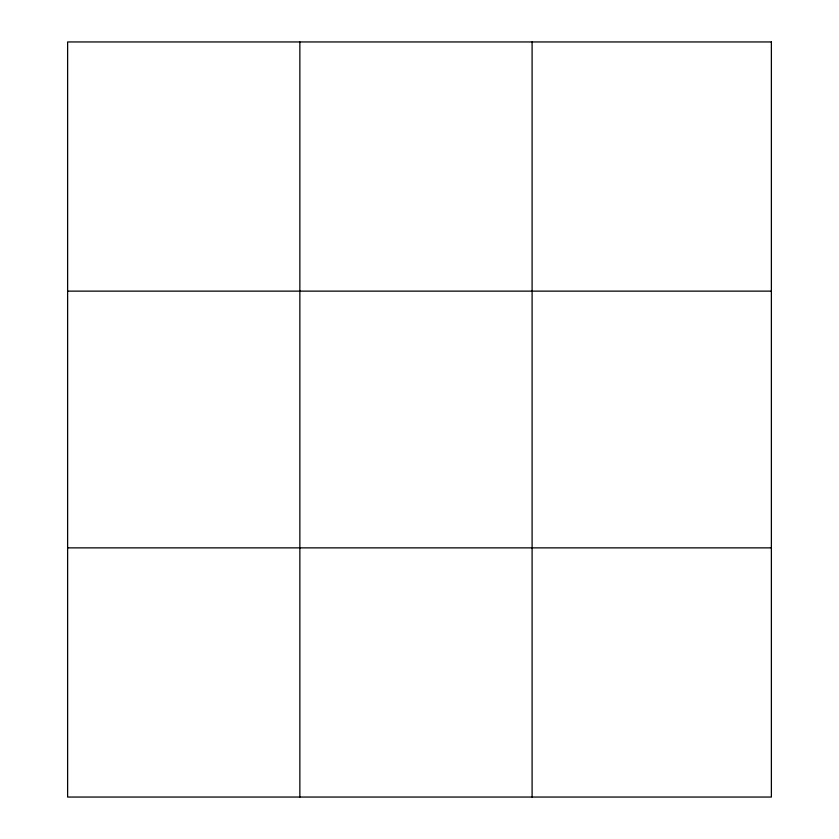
<?xml version="1.0" encoding="UTF-8"?>
<svg xmlns="http://www.w3.org/2000/svg" width="839" height="839" viewBox="0 0 839 839"><rect width="100%" height="100%" fill="white"/><g stroke="black" fill="none" stroke-linecap="round" stroke-linejoin="round"><path stroke-width="1.26" d="M299.859 797.05L299.859 41.95M532.104 797.05L532.104 41.95M67.623 291.133L771.377 291.133M67.623 547.867L771.377 547.867M771.377 41.95L771.377 797.05L67.623 797.05L67.623 41.95L771.377 41.95"/></g></svg>
